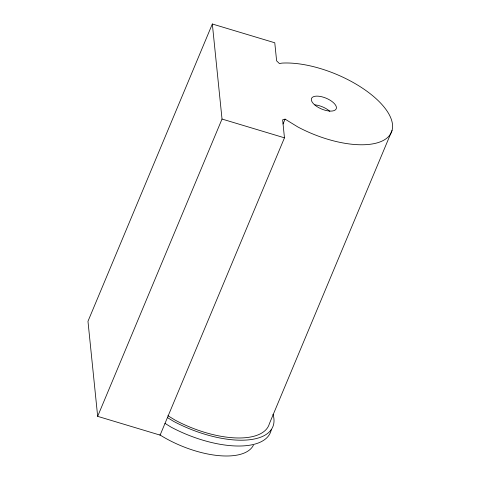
<?xml version="1.0" encoding="UTF-8"?>
<svg xmlns="http://www.w3.org/2000/svg" width="480" height="480" viewBox="0 0 480 480"><rect width="100%" height="100%" fill="white"/><g stroke="black" fill="none" stroke-linecap="round" stroke-linejoin="round"><path stroke-width="0.72" d="M212.334 24L87.972 321.3L97.662 416.346L160.104 435.12L284.466 137.826L282.63 119.796L285.078 119.136L297.894 126.99A73.164 32.076 22.7 0 0 391.974 121.548A73.164 32.076 22.7 0 0 282.03 63.102L279.414 63.558L276.618 60.846L274.776 42.78L212.334 24L222.024 119.046L97.662 416.346M283.056 123.978L285.078 119.136M392.028 130.494L269.376 423.708A73.164 32.076 22.7 0 1 175.242 420.198L167.916 415.71M222.024 119.046L284.466 137.826M167.388 417.552L173.568 421.338A77.61 34.02 22.7 0 0 246.636 440.022A77.61 34.02 22.7 0 0 273.012 414.288M164.958 423.366L171.138 427.152A77.61 34.02 22.7 0 0 271.302 429.534M253.404 445.176A66.822 29.292 22.7 0 1 159.756 434.826M314.85 104.856A13.392 5.868 22.7 0 1 329.808 111.33M315.474 105.522A13.392 5.868 22.7 0 0 336.162 108.93A13.392 5.868 22.7 0 0 319.992 96.396A13.392 5.868 22.7 0 0 315.474 105.522"/></g></svg>
